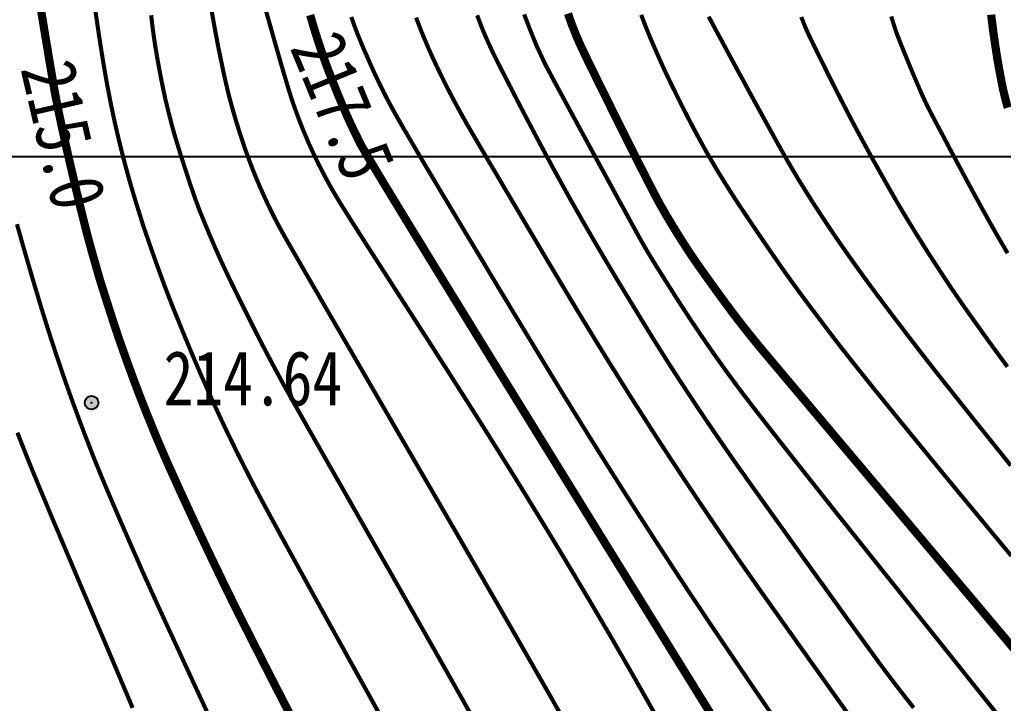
# Model space of a CAD drawing. Extents: x 36524600 to 36525730, y 2746759 to 2747713.
# Drawn here: x 36525026.23 to 36525044.22, y 2747461.47 to 2747473.98 of the extents above; entities that cross this region are included whole.
import ezdxf
from ezdxf.enums import TextEntityAlignment as Align

# ---------------------------------------------------------------- set-up
doc = ezdxf.new("R2010")
doc.units = 0
doc.header["$LTSCALE"] = 1000
doc.header["$MEASUREMENT"] = 0
for name, color, linetype in [('DGX', 251, 'Continuous'), ('GCD', 252, 'Continuous'), ('PP-DX-PT', 251, 'Continuous')]:
    doc.layers.add(name, color=color, linetype=linetype)
doc.styles.add('正等线体', font='宋体.shx', dxfattribs={"bigfont": '@@gbcbig.shx'})

# ---------------------------------------------------------------- blocks, each defined once
blk = doc.blocks.new('gc200')
h = blk.add_hatch(color=256)
edge = h.paths.add_edge_path()
edge.add_arc((0, 0), 0.25, 0, 360)
blk.add_circle((0, 0), 0.25)
blk = doc.blocks.new('dxt')
at = {"color": 253, "elevation": 205.975}
blk.add_lwpolyline([(36524871.752, 2747471.477), (36525147.251, 2747471.477), (36525147.251, 2747245.683), (36524871.752, 2747245.683)], close=True, dxfattribs=at)
at = {"layer": 'DGX', "color": 253, "linetype": 'Continuous', "flags": 128}
for points, const_width in [([(36525028.301, 2747461.384), (36525028.155, 2747461.729), (36525027.997, 2747462.104), (36525027.826, 2747462.508), (36525027.642, 2747462.942), (36525027.445, 2747463.405), (36525027.252, 2747463.861), (36525027.077, 2747464.275), (36525026.92, 2747464.645), (36525026.782, 2747464.973), (36525026.663, 2747465.258), (36525026.563, 2747465.499), (36525026.481, 2747465.698), (36525026.418, 2747465.854), (36525026.365, 2747465.984), (36525026.317, 2747466.106), (36525026.272, 2747466.22), (36525026.231, 2747466.325), (36525026.193, 2747466.422)], 0.075), ([(36525030.05, 2747460.471), (36525029.281, 2747462.132), (36525028.758, 2747463.268), (36525028.482, 2747463.879), (36525028.336, 2747464.214), (36525028.202, 2747464.519), (36525028.082, 2747464.795), (36525027.976, 2747465.042), (36525027.882, 2747465.261), (36525027.801, 2747465.451), (36525027.734, 2747465.611), (36525027.68, 2747465.743), (36525027.632, 2747465.861), (36525027.585, 2747465.978), (36525027.539, 2747466.096), (36525027.493, 2747466.214), (36525027.447, 2747466.333), (36525027.402, 2747466.451), (36525027.357, 2747466.569), (36525027.313, 2747466.688), (36525027.269, 2747466.807), (36525027.225, 2747466.926), (36525027.182, 2747467.045), (36525027.139, 2747467.165), (36525027.097, 2747467.284), (36525027.055, 2747467.404), (36525027.014, 2747467.523), (36525026.973, 2747467.643), (36525026.933, 2747467.763), (36525026.892, 2747467.884), (36525026.853, 2747468.004), (36525026.814, 2747468.124), (36525026.775, 2747468.245), (36525026.736, 2747468.366), (36525026.699, 2747468.487), (36525026.661, 2747468.608), (36525026.623, 2747468.732), (36525026.584, 2747468.863), (36525026.543, 2747469), (36525026.5, 2747469.143), (36525026.456, 2747469.292), (36525026.411, 2747469.448), (36525026.364, 2747469.61), (36525026.315, 2747469.778), (36525026.268, 2747469.943), (36525026.225, 2747470.096), (36525026.185, 2747470.237)], 0.075), ([(36525031.518, 2747460.601), (36525031.037, 2747461.54), (36525030.663, 2747462.27), (36525030.398, 2747462.792), (36525030.24, 2747463.106), (36525030.136, 2747463.315), (36525030.033, 2747463.525), (36525029.93, 2747463.735), (36525029.829, 2747463.946), (36525029.728, 2747464.157), (36525029.627, 2747464.368), (36525029.528, 2747464.579), (36525029.429, 2747464.791), (36525029.333, 2747464.997), (36525029.245, 2747465.189), (36525029.162, 2747465.369), (36525029.087, 2747465.535), (36525029.018, 2747465.688), (36525028.955, 2747465.828), (36525028.899, 2747465.955), (36525028.85, 2747466.069), (36525028.804, 2747466.176), (36525028.758, 2747466.284), (36525028.713, 2747466.391), (36525028.669, 2747466.499), (36525028.625, 2747466.608), (36525028.581, 2747466.716), (36525028.538, 2747466.824), (36525028.495, 2747466.933), (36525028.452, 2747467.042), (36525028.41, 2747467.151), (36525028.369, 2747467.26), (36525028.328, 2747467.369), (36525028.287, 2747467.479), (36525028.247, 2747467.588), (36525028.207, 2747467.698), (36525028.168, 2747467.808), (36525028.129, 2747467.918), (36525028.09, 2747468.028), (36525028.052, 2747468.139), (36525028.015, 2747468.249), (36525027.978, 2747468.36), (36525027.941, 2747468.471), (36525027.905, 2747468.582), (36525027.869, 2747468.693), (36525027.836, 2747468.799), (36525027.806, 2747468.892), (36525027.78, 2747468.973), (36525027.758, 2747469.042), (36525027.74, 2747469.099), (36525027.726, 2747469.145), (36525027.715, 2747469.178), (36525027.709, 2747469.199), (36525027.702, 2747469.22), (36525027.692, 2747469.255), (36525027.678, 2747469.303), (36525027.661, 2747469.364), (36525027.64, 2747469.438), (36525027.615, 2747469.525), (36525027.586, 2747469.626), (36525027.554, 2747469.739), (36525027.519, 2747469.867), (36525027.48, 2747470.01), (36525027.439, 2747470.168), (36525027.396, 2747470.342), (36525027.349, 2747470.531), (36525027.3, 2747470.735), (36525027.247, 2747470.955), (36525027.193, 2747471.19), (36525027.138, 2747471.426), (36525027.088, 2747471.646), (36525027.043, 2747471.851), (36525027.001, 2747472.041), (36525026.964, 2747472.217), (36525026.931, 2747472.377), (36525026.903, 2747472.522), (36525026.878, 2747472.652), (36525026.853, 2747472.793), (36525026.823, 2747472.97), (36525026.786, 2747473.184), (36525026.745, 2747473.434), (36525026.697, 2747473.72), (36525026.644, 2747474.043), (36525026.586, 2747474.402)], 0.15), ([(36525032.916, 2747461.087), (36525032.614, 2747461.635), (36525032.286, 2747462.226), (36525031.962, 2747462.812), (36525031.669, 2747463.342), (36525031.408, 2747463.816), (36525031.178, 2747464.235), (36525030.979, 2747464.598), (36525030.813, 2747464.904), (36525030.677, 2747465.156), (36525030.573, 2747465.351), (36525030.485, 2747465.519), (36525030.399, 2747465.687), (36525030.313, 2747465.856), (36525030.228, 2747466.025), (36525030.145, 2747466.195), (36525030.062, 2747466.365), (36525029.98, 2747466.536), (36525029.9, 2747466.707), (36525029.82, 2747466.879), (36525029.741, 2747467.051), (36525029.664, 2747467.224), (36525029.587, 2747467.397), (36525029.511, 2747467.57), (36525029.437, 2747467.744), (36525029.363, 2747467.919), (36525029.291, 2747468.093), (36525029.221, 2747468.263), (36525029.156, 2747468.422), (36525029.096, 2747468.57), (36525029.041, 2747468.707), (36525028.991, 2747468.834), (36525028.946, 2747468.95), (36525028.906, 2747469.054), (36525028.87, 2747469.149), (36525028.838, 2747469.237), (36525028.805, 2747469.326), (36525028.773, 2747469.415), (36525028.741, 2747469.504), (36525028.709, 2747469.593), (36525028.677, 2747469.683), (36525028.646, 2747469.772), (36525028.615, 2747469.861), (36525028.586, 2747469.945), (36525028.561, 2747470.018), (36525028.539, 2747470.08), (36525028.522, 2747470.13), (36525028.508, 2747470.169), (36525028.499, 2747470.197), (36525028.493, 2747470.214), (36525028.491, 2747470.22), (36525028.489, 2747470.226), (36525028.484, 2747470.243), (36525028.475, 2747470.272), (36525028.463, 2747470.311), (36525028.447, 2747470.362), (36525028.427, 2747470.424), (36525028.405, 2747470.498), (36525028.378, 2747470.583), (36525028.35, 2747470.673), (36525028.323, 2747470.764), (36525028.296, 2747470.854), (36525028.269, 2747470.945), (36525028.243, 2747471.036), (36525028.218, 2747471.127), (36525028.193, 2747471.219), (36525028.168, 2747471.31), (36525028.144, 2747471.401), (36525028.12, 2747471.493), (36525028.097, 2747471.585), (36525028.074, 2747471.677), (36525028.051, 2747471.769), (36525028.03, 2747471.861), (36525028.008, 2747471.953), (36525027.987, 2747472.045), (36525027.966, 2747472.137), (36525027.946, 2747472.23), (36525027.927, 2747472.322), (36525027.907, 2747472.415), (36525027.889, 2747472.508), (36525027.871, 2747472.601), (36525027.853, 2747472.694), (36525027.835, 2747472.787), (36525027.818, 2747472.882), (36525027.801, 2747472.981), (36525027.783, 2747473.084), (36525027.765, 2747473.19), (36525027.747, 2747473.301), (36525027.729, 2747473.415), (36525027.71, 2747473.533), (36525027.691, 2747473.656), (36525027.673, 2747473.779), (36525027.655, 2747473.899), (36525027.638, 2747474.017), (36525027.621, 2747474.132)], 0.075), ([(36525028.639, 2747474.061), (36525028.654, 2747473.937), (36525028.669, 2747473.813), (36525028.686, 2747473.689), (36525028.704, 2747473.566), (36525028.723, 2747473.442), (36525028.744, 2747473.319), (36525028.766, 2747473.196), (36525028.788, 2747473.077), (36525028.809, 2747472.965), (36525028.829, 2747472.861), (36525028.849, 2747472.764), (36525028.867, 2747472.675), (36525028.885, 2747472.593), (36525028.901, 2747472.518), (36525028.917, 2747472.452), (36525028.932, 2747472.389), (36525028.947, 2747472.326), (36525028.963, 2747472.265), (36525028.978, 2747472.204), (36525028.994, 2747472.144), (36525029.009, 2747472.084), (36525029.025, 2747472.025), (36525029.041, 2747471.967), (36525029.058, 2747471.905), (36525029.078, 2747471.836), (36525029.101, 2747471.761), (36525029.126, 2747471.678), (36525029.154, 2747471.588), (36525029.184, 2747471.491), (36525029.217, 2747471.387), (36525029.253, 2747471.276), (36525029.289, 2747471.165), (36525029.323, 2747471.062), (36525029.355, 2747470.965), (36525029.385, 2747470.876), (36525029.413, 2747470.794), (36525029.439, 2747470.72), (36525029.463, 2747470.653), (36525029.486, 2747470.593), (36525029.508, 2747470.533), (36525029.534, 2747470.466), (36525029.564, 2747470.393), (36525029.596, 2747470.313), (36525029.632, 2747470.226), (36525029.671, 2747470.132), (36525029.713, 2747470.031), (36525029.759, 2747469.924), (36525029.808, 2747469.81), (36525029.861, 2747469.69), (36525029.919, 2747469.563), (36525029.98, 2747469.431), (36525030.046, 2747469.291), (36525030.116, 2747469.146), (36525030.19, 2747468.994), (36525030.268, 2747468.836), (36525030.345, 2747468.68), (36525030.417, 2747468.536), (36525030.484, 2747468.403), (36525030.545, 2747468.281), (36525030.601, 2747468.171), (36525030.652, 2747468.071), (36525030.697, 2747467.984), (36525030.737, 2747467.907), (36525030.774, 2747467.836), (36525030.812, 2747467.765), (36525030.849, 2747467.694), (36525030.887, 2747467.624), (36525030.925, 2747467.553), (36525030.963, 2747467.483), (36525031.001, 2747467.412), (36525031.039, 2747467.342), (36525031.095, 2747467.24), (36525031.187, 2747467.077), (36525031.314, 2747466.852), (36525031.476, 2747466.565), (36525031.674, 2747466.216), (36525031.908, 2747465.805), (36525032.177, 2747465.333), (36525032.482, 2747464.798), (36525032.795, 2747464.248), (36525033.091, 2747463.729), (36525033.368, 2747463.24), (36525033.628, 2747462.783), (36525033.87, 2747462.356), (36525034.094, 2747461.961), (36525034.3, 2747461.596), (36525034.488, 2747461.262)], 0.075), ([(36525029.746, 2747474.139), (36525029.781, 2747473.941), (36525029.814, 2747473.758), (36525029.846, 2747473.591), (36525029.875, 2747473.439), (36525029.903, 2747473.303), (36525029.929, 2747473.179), (36525029.953, 2747473.062), (36525029.977, 2747472.954), (36525029.999, 2747472.854), (36525030.02, 2747472.763), (36525030.04, 2747472.679), (36525030.059, 2747472.603), (36525030.076, 2747472.536), (36525030.093, 2747472.473), (36525030.111, 2747472.409), (36525030.128, 2747472.346), (36525030.146, 2747472.283), (36525030.164, 2747472.22), (36525030.183, 2747472.157), (36525030.202, 2747472.095), (36525030.221, 2747472.032), (36525030.24, 2747471.969), (36525030.26, 2747471.907), (36525030.28, 2747471.844), (36525030.301, 2747471.782), (36525030.321, 2747471.72), (36525030.343, 2747471.658), (36525030.364, 2747471.596), (36525030.386, 2747471.535), (36525030.408, 2747471.473), (36525030.431, 2747471.412), (36525030.454, 2747471.351), (36525030.477, 2747471.29), (36525030.501, 2747471.229), (36525030.525, 2747471.168), (36525030.55, 2747471.107), (36525030.575, 2747471.047), (36525030.601, 2747470.987), (36525030.626, 2747470.926), (36525030.653, 2747470.867), (36525030.679, 2747470.807), (36525030.706, 2747470.747), (36525030.734, 2747470.688), (36525030.761, 2747470.629), (36525030.79, 2747470.57), (36525030.818, 2747470.511), (36525030.847, 2747470.452), (36525030.876, 2747470.394), (36525030.906, 2747470.335), (36525030.936, 2747470.277), (36525030.967, 2747470.219), (36525030.998, 2747470.162), (36525031.029, 2747470.104), (36525031.091, 2747469.993), (36525031.216, 2747469.776), (36525031.402, 2747469.452), (36525031.651, 2747469.022), (36525031.962, 2747468.485), (36525032.335, 2747467.841), (36525032.769, 2747467.091), (36525033.266, 2747466.234), (36525033.773, 2747465.36), (36525034.239, 2747464.556), (36525034.662, 2747463.823), (36525035.044, 2747463.161), (36525035.384, 2747462.569), (36525035.682, 2747462.049), (36525035.939, 2747461.599), (36525036.154, 2747461.22)], 0.075), ([(36525030.712, 2747474.24), (36525030.802, 2747473.921), (36525030.883, 2747473.633), (36525030.956, 2747473.378), (36525031.02, 2747473.154), (36525031.076, 2747472.963), (36525031.124, 2747472.803), (36525031.162, 2747472.675), (36525031.193, 2747472.579), (36525031.219, 2747472.499), (36525031.246, 2747472.42), (36525031.274, 2747472.34), (36525031.303, 2747472.261), (36525031.332, 2747472.182), (36525031.362, 2747472.104), (36525031.393, 2747472.026), (36525031.424, 2747471.948), (36525031.457, 2747471.87), (36525031.49, 2747471.792), (36525031.523, 2747471.715), (36525031.558, 2747471.639), (36525031.593, 2747471.562), (36525031.628, 2747471.486), (36525031.665, 2747471.41), (36525031.702, 2747471.335), (36525031.74, 2747471.26), (36525031.778, 2747471.185), (36525031.818, 2747471.11), (36525031.858, 2747471.036), (36525031.898, 2747470.963), (36525031.939, 2747470.889), (36525031.981, 2747470.817), (36525032.024, 2747470.744), (36525032.078, 2747470.654), (36525032.156, 2747470.529), (36525032.256, 2747470.369), (36525032.38, 2747470.174), (36525032.526, 2747469.944), (36525032.696, 2747469.679), (36525032.889, 2747469.379), (36525033.104, 2747469.044), (36525033.327, 2747468.698), (36525033.541, 2747468.365), (36525033.747, 2747468.045), (36525033.943, 2747467.738), (36525034.131, 2747467.444), (36525034.31, 2747467.163), (36525034.48, 2747466.895), (36525034.642, 2747466.639), (36525034.799, 2747466.39), (36525034.955, 2747466.141), (36525035.111, 2747465.891), (36525035.266, 2747465.641), (36525035.421, 2747465.391), (36525035.575, 2747465.14), (36525035.729, 2747464.889), (36525035.882, 2747464.638), (36525036.035, 2747464.386), (36525036.187, 2747464.134), (36525036.338, 2747463.882), (36525036.489, 2747463.629), (36525036.639, 2747463.376), (36525036.789, 2747463.122), (36525036.938, 2747462.869), (36525037.087, 2747462.615), (36525037.252, 2747462.328), (36525037.452, 2747461.979), (36525037.687, 2747461.565), (36525037.956, 2747461.088)], 0.075), ([(36525031.548, 2747474.064), (36525031.575, 2747473.97), (36525031.6, 2747473.884), (36525031.624, 2747473.805), (36525031.646, 2747473.732), (36525031.667, 2747473.667), (36525031.685, 2747473.609), (36525031.703, 2747473.554), (36525031.721, 2747473.5), (36525031.74, 2747473.445), (36525031.758, 2747473.391), (36525031.777, 2747473.337), (36525031.796, 2747473.283), (36525031.815, 2747473.228), (36525031.835, 2747473.174), (36525031.856, 2747473.117), (36525031.879, 2747473.053), (36525031.907, 2747472.983), (36525031.937, 2747472.906), (36525031.97, 2747472.823), (36525032.006, 2747472.733), (36525032.045, 2747472.636), (36525032.087, 2747472.533), (36525032.131, 2747472.428), (36525032.177, 2747472.322), (36525032.223, 2747472.217), (36525032.27, 2747472.113), (36525032.319, 2747472.009), (36525032.368, 2747471.905), (36525032.419, 2747471.802), (36525032.47, 2747471.7), (36525032.607, 2747471.462), (36525032.912, 2747470.954), (36525033.386, 2747470.175), (36525034.029, 2747469.125), (36525034.84, 2747467.805), (36525035.821, 2747466.214), (36525036.97, 2747464.352), (36525038.288, 2747462.22), (36525039.619, 2747460.067)], 0.15), ([(36525032.3, 2747474.031), (36525032.319, 2747473.975), (36525032.339, 2747473.918), (36525032.359, 2747473.861), (36525032.381, 2747473.801), (36525032.407, 2747473.735), (36525032.436, 2747473.662), (36525032.469, 2747473.582), (36525032.505, 2747473.495), (36525032.545, 2747473.402), (36525032.589, 2747473.302), (36525032.636, 2747473.195), (36525032.685, 2747473.085), (36525032.735, 2747472.976), (36525032.787, 2747472.867), (36525032.84, 2747472.759), (36525032.893, 2747472.651), (36525032.948, 2747472.544), (36525033.004, 2747472.438), (36525033.061, 2747472.332), (36525033.133, 2747472.204), (36525033.232, 2747472.031), (36525033.359, 2747471.813), (36525033.513, 2747471.55), (36525033.695, 2747471.242), (36525033.905, 2747470.89), (36525034.142, 2747470.493), (36525034.407, 2747470.05), (36525034.677, 2747469.601), (36525034.929, 2747469.18), (36525035.164, 2747468.79), (36525035.381, 2747468.429), (36525035.581, 2747468.099), (36525035.764, 2747467.797), (36525035.929, 2747467.526), (36525036.076, 2747467.284), (36525036.215, 2747467.057), (36525036.354, 2747466.831), (36525036.494, 2747466.605), (36525036.634, 2747466.379), (36525036.775, 2747466.153), (36525036.916, 2747465.928), (36525037.058, 2747465.703), (36525037.2, 2747465.478), (36525037.342, 2747465.254), (36525037.485, 2747465.03), (36525037.629, 2747464.806), (36525037.773, 2747464.582), (36525037.917, 2747464.359), (36525038.062, 2747464.136), (36525038.207, 2747463.913), (36525038.353, 2747463.691), (36525038.508, 2747463.455), (36525038.683, 2747463.192), (36525038.877, 2747462.902), (36525039.091, 2747462.585), (36525039.324, 2747462.241), (36525039.575, 2747461.87), (36525039.847, 2747461.471), (36525040.137, 2747461.046)], 0.075), ([(36525033.485, 2747474.019), (36525033.502, 2747473.973), (36525033.519, 2747473.927), (36525033.537, 2747473.881), (36525033.554, 2747473.835), (36525033.572, 2747473.789), (36525033.591, 2747473.743), (36525033.609, 2747473.698), (36525033.628, 2747473.652), (36525033.647, 2747473.607), (36525033.666, 2747473.561), (36525033.685, 2747473.516), (36525033.705, 2747473.471), (36525033.724, 2747473.426), (36525033.744, 2747473.381), (36525033.765, 2747473.336), (36525033.785, 2747473.291), (36525033.806, 2747473.246), (36525033.827, 2747473.201), (36525033.848, 2747473.157), (36525033.869, 2747473.112), (36525033.89, 2747473.067), (36525033.912, 2747473.023), (36525033.933, 2747472.978), (36525033.955, 2747472.934), (36525033.977, 2747472.89), (36525033.999, 2747472.846), (36525034.021, 2747472.801), (36525034.044, 2747472.757), (36525034.066, 2747472.713), (36525034.089, 2747472.67), (36525034.111, 2747472.626), (36525034.134, 2747472.582), (36525034.157, 2747472.538), (36525034.18, 2747472.495), (36525034.204, 2747472.451), (36525034.227, 2747472.408), (36525034.25, 2747472.364), (36525034.274, 2747472.321), (36525034.298, 2747472.278), (36525034.322, 2747472.234), (36525034.346, 2747472.191), (36525034.37, 2747472.148), (36525034.394, 2747472.105), (36525034.418, 2747472.062), (36525034.443, 2747472.019), (36525034.478, 2747471.959), (36525034.533, 2747471.865), (36525034.608, 2747471.737), (36525034.704, 2747471.574), (36525034.82, 2747471.376), (36525034.957, 2747471.145), (36525035.113, 2747470.879), (36525035.291, 2747470.578), (36525035.474, 2747470.268), (36525035.649, 2747469.973), (36525035.815, 2747469.692), (36525035.973, 2747469.426), (36525036.123, 2747469.175), (36525036.265, 2747468.938), (36525036.398, 2747468.716), (36525036.523, 2747468.509), (36525036.645, 2747468.31), (36525036.766, 2747468.11), (36525036.889, 2747467.911), (36525037.011, 2747467.713), (36525037.135, 2747467.515), (36525037.259, 2747467.317), (36525037.383, 2747467.119), (36525037.508, 2747466.922), (36525037.634, 2747466.725), (36525037.76, 2747466.528), (36525037.886, 2747466.332), (36525038.014, 2747466.136), (36525038.141, 2747465.941), (36525038.27, 2747465.746), (36525038.398, 2747465.551), (36525038.528, 2747465.356), (36525038.658, 2747465.162), (36525038.788, 2747464.969), (36525038.919, 2747464.775), (36525039.051, 2747464.582), (36525039.183, 2747464.39), (36525039.315, 2747464.197), (36525039.448, 2747464.005), (36525039.582, 2747463.814), (36525039.736, 2747463.594), (36525039.932, 2747463.316), (36525040.17, 2747462.981), (36525040.448, 2747462.589), (36525040.768, 2747462.139), (36525041.129, 2747461.632), (36525041.532, 2747461.068)], 0.075), ([(36525034.601, 2747474.061), (36525034.63, 2747473.983), (36525034.657, 2747473.911), (36525034.683, 2747473.846), (36525034.706, 2747473.787), (36525034.728, 2747473.735), (36525034.749, 2747473.686), (36525034.771, 2747473.637), (36525034.792, 2747473.588), (36525034.814, 2747473.539), (36525034.837, 2747473.491), (36525034.859, 2747473.442), (36525034.882, 2747473.394), (36525034.905, 2747473.346), (36525034.934, 2747473.288), (36525034.972, 2747473.21), (36525035.022, 2747473.113), (36525035.082, 2747472.995), (36525035.152, 2747472.858), (36525035.233, 2747472.701), (36525035.324, 2747472.524), (36525035.426, 2747472.328), (36525035.533, 2747472.122), (36525035.641, 2747471.917), (36525035.749, 2747471.713), (36525035.857, 2747471.511), (36525035.966, 2747471.309), (36525036.075, 2747471.109), (36525036.185, 2747470.91), (36525036.295, 2747470.711), (36525036.408, 2747470.511), (36525036.525, 2747470.305), (36525036.647, 2747470.094), (36525036.773, 2747469.877), (36525036.904, 2747469.654), (36525037.039, 2747469.426), (36525037.179, 2747469.192), (36525037.324, 2747468.953), (36525037.466, 2747468.72), (36525037.599, 2747468.502), (36525037.722, 2747468.301), (36525037.836, 2747468.117), (36525037.941, 2747467.949), (36525038.036, 2747467.797), (36525038.122, 2747467.661), (36525038.199, 2747467.542), (36525038.27, 2747467.432), (36525038.343, 2747467.321), (36525038.415, 2747467.211), (36525038.488, 2747467.1), (36525038.561, 2747466.99), (36525038.634, 2747466.88), (36525038.707, 2747466.771), (36525038.781, 2747466.661), (36525038.855, 2747466.552), (36525038.929, 2747466.443), (36525039.004, 2747466.334), (36525039.079, 2747466.225), (36525039.154, 2747466.116), (36525039.229, 2747466.008), (36525039.305, 2747465.899), (36525039.38, 2747465.791), (36525039.468, 2747465.668), (36525039.578, 2747465.512), (36525039.711, 2747465.326), (36525039.867, 2747465.108), (36525040.046, 2747464.858), (36525040.247, 2747464.577), (36525040.471, 2747464.264), (36525040.718, 2747463.92), (36525040.964, 2747463.579), (36525041.184, 2747463.273), (36525041.377, 2747463.004), (36525041.545, 2747462.772), (36525041.687, 2747462.576), (36525041.803, 2747462.416), (36525041.892, 2747462.292), (36525041.956, 2747462.204), (36525042.008, 2747462.135), (36525042.059, 2747462.066), (36525042.111, 2747461.998), (36525042.162, 2747461.929), (36525042.214, 2747461.861), (36525042.267, 2747461.792), (36525042.319, 2747461.724), (36525042.372, 2747461.656), (36525042.425, 2747461.588), (36525042.478, 2747461.521), (36525042.531, 2747461.453), (36525042.584, 2747461.386)], 0.075), ([(36525035.461, 2747474.078), (36525035.487, 2747474.009), (36525035.515, 2747473.936), (36525035.543, 2747473.862), (36525035.57, 2747473.794), (36525035.595, 2747473.73), (36525035.619, 2747473.671), (36525035.641, 2747473.617), (36525035.661, 2747473.568), (36525035.68, 2747473.523), (36525035.697, 2747473.484), (36525035.714, 2747473.447), (36525035.731, 2747473.41), (36525035.748, 2747473.373), (36525035.765, 2747473.336), (36525035.782, 2747473.299), (36525035.799, 2747473.262), (36525035.817, 2747473.225), (36525035.834, 2747473.189), (36525035.863, 2747473.132), (36525035.915, 2747473.034), (36525035.989, 2747472.895), (36525036.086, 2747472.715), (36525036.205, 2747472.494), (36525036.347, 2747472.232), (36525036.511, 2747471.929), (36525036.698, 2747471.586), (36525036.886, 2747471.24), (36525037.054, 2747470.932), (36525037.202, 2747470.661), (36525037.33, 2747470.427), (36525037.438, 2747470.23), (36525037.525, 2747470.071), (36525037.593, 2747469.949), (36525037.64, 2747469.865), (36525037.683, 2747469.791), (36525037.736, 2747469.701), (36525037.8, 2747469.596), (36525037.874, 2747469.475), (36525037.96, 2747469.339), (36525038.055, 2747469.187), (36525038.162, 2747469.019), (36525038.279, 2747468.835), (36525038.402, 2747468.645), (36525038.527, 2747468.455), (36525038.654, 2747468.266), (36525038.782, 2747468.078), (36525038.911, 2747467.892), (36525039.042, 2747467.706), (36525039.175, 2747467.521), (36525039.309, 2747467.338), (36525039.472, 2747467.12), (36525039.692, 2747466.833), (36525039.969, 2747466.477), (36525040.303, 2747466.051), (36525040.694, 2747465.556), (36525041.141, 2747464.991), (36525041.646, 2747464.358), (36525042.207, 2747463.655), (36525042.776, 2747462.942), (36525043.305, 2747462.28), (36525043.792, 2747461.669), (36525044.24, 2747461.108)], 0.075), ([(36525036.262, 2747474.092), (36525036.282, 2747474.033), (36525036.303, 2747473.974), (36525036.324, 2747473.915), (36525036.346, 2747473.857), (36525036.369, 2747473.799), (36525036.392, 2747473.741), (36525036.415, 2747473.683), (36525036.44, 2747473.626), (36525036.465, 2747473.568), (36525036.498, 2747473.495), (36525036.548, 2747473.39), (36525036.613, 2747473.254), (36525036.695, 2747473.085), (36525036.794, 2747472.885), (36525036.908, 2747472.653), (36525037.039, 2747472.389), (36525037.186, 2747472.093), (36525037.333, 2747471.798), (36525037.465, 2747471.534), (36525037.582, 2747471.301), (36525037.684, 2747471.101), (36525037.77, 2747470.932), (36525037.841, 2747470.795), (36525037.896, 2747470.69), (36525037.936, 2747470.616), (36525037.969, 2747470.558), (36525038.002, 2747470.501), (36525038.035, 2747470.443), (36525038.068, 2747470.386), (36525038.102, 2747470.329), (36525038.136, 2747470.272), (36525038.17, 2747470.215), (36525038.205, 2747470.159), (36525038.239, 2747470.102), (36525038.274, 2747470.046), (36525038.309, 2747469.99), (36525038.345, 2747469.934), (36525038.381, 2747469.878), (36525038.417, 2747469.822), (36525038.453, 2747469.767), (36525038.489, 2747469.711), (36525038.528, 2747469.653), (36525038.573, 2747469.588), (36525038.622, 2747469.516), (36525038.677, 2747469.438), (36525038.737, 2747469.353), (36525038.802, 2747469.262), (36525038.872, 2747469.165), (36525038.947, 2747469.06), (36525039.022, 2747468.956), (36525039.093, 2747468.859), (36525039.16, 2747468.769), (36525039.221, 2747468.686), (36525039.278, 2747468.609), (36525039.331, 2747468.54), (36525039.379, 2747468.477), (36525039.422, 2747468.421), (36525039.463, 2747468.369), (36525039.504, 2747468.317), (36525039.545, 2747468.265), (36525039.587, 2747468.213), (36525039.628, 2747468.162), (36525039.67, 2747468.11), (36525039.712, 2747468.059), (36525039.754, 2747468.007), (36525039.832, 2747467.913), (36525039.983, 2747467.733), (36525040.206, 2747467.468), (36525040.502, 2747467.117), (36525040.869, 2747466.68), (36525041.31, 2747466.157), (36525041.822, 2747465.548), (36525042.407, 2747464.854), (36525043.008, 2747464.14), (36525043.57, 2747463.473), (36525044.091, 2747462.853), (36525044.573, 2747462.28)], 0.15), ([(36525044.371, 2747464.165), (36525044.061, 2747464.538), (36525043.739, 2747464.927), (36525043.403, 2747465.333), (36525043.055, 2747465.756), (36525042.715, 2747466.171), (36525042.402, 2747466.554), (36525042.118, 2747466.904), (36525041.861, 2747467.221), (36525041.633, 2747467.506), (36525041.433, 2747467.758), (36525041.26, 2747467.978), (36525041.116, 2747468.165), (36525040.99, 2747468.331), (36525040.873, 2747468.486), (36525040.764, 2747468.63), (36525040.663, 2747468.765), (36525040.571, 2747468.888), (36525040.487, 2747469.002), (36525040.412, 2747469.105), (36525040.345, 2747469.197), (36525040.279, 2747469.29), (36525040.205, 2747469.394), (36525040.125, 2747469.509), (36525040.037, 2747469.636), (36525039.942, 2747469.774), (36525039.839, 2747469.924), (36525039.73, 2747470.085), (36525039.614, 2747470.257), (36525039.497, 2747470.431), (36525039.386, 2747470.597), (36525039.283, 2747470.756), (36525039.186, 2747470.908), (36525039.096, 2747471.052), (36525039.012, 2747471.188), (36525038.935, 2747471.317), (36525038.864, 2747471.438), (36525038.797, 2747471.555), (36525038.731, 2747471.673), (36525038.666, 2747471.792), (36525038.602, 2747471.911), (36525038.538, 2747472.03), (36525038.476, 2747472.15), (36525038.414, 2747472.271), (36525038.353, 2747472.391), (36525038.294, 2747472.509), (36525038.24, 2747472.618), (36525038.19, 2747472.721), (36525038.143, 2747472.815), (36525038.101, 2747472.903), (36525038.063, 2747472.982), (36525038.029, 2747473.055), (36525037.999, 2747473.119), (36525037.972, 2747473.18), (36525037.944, 2747473.241), (36525037.917, 2747473.303), (36525037.89, 2747473.364), (36525037.863, 2747473.425), (36525037.836, 2747473.487), (36525037.809, 2747473.548), (36525037.783, 2747473.61), (36525037.757, 2747473.672), (36525037.731, 2747473.735), (36525037.705, 2747473.8), (36525037.679, 2747473.865), (36525037.653, 2747473.931), (36525037.627, 2747473.999), (36525037.601, 2747474.068)], 0.075), ([(36525038.835, 2747474.036), (36525038.921, 2747473.874), (36525039.029, 2747473.674), (36525039.157, 2747473.437), (36525039.306, 2747473.161), (36525039.476, 2747472.848), (36525039.649, 2747472.53), (36525039.806, 2747472.243), (36525039.947, 2747471.987), (36525040.072, 2747471.76), (36525040.181, 2747471.564), (36525040.275, 2747471.399), (36525040.353, 2747471.264), (36525040.415, 2747471.159), (36525040.469, 2747471.069), (36525040.524, 2747470.98), (36525040.579, 2747470.891), (36525040.634, 2747470.802), (36525040.69, 2747470.714), (36525040.746, 2747470.625), (36525040.803, 2747470.537), (36525040.86, 2747470.45), (36525040.917, 2747470.362), (36525040.975, 2747470.275), (36525041.033, 2747470.187), (36525041.091, 2747470.101), (36525041.15, 2747470.014), (36525041.209, 2747469.928), (36525041.269, 2747469.841), (36525041.329, 2747469.756), (36525041.389, 2747469.67), (36525041.449, 2747469.584), (36525041.51, 2747469.499), (36525041.571, 2747469.414), (36525041.632, 2747469.329), (36525041.694, 2747469.244), (36525041.756, 2747469.159), (36525041.818, 2747469.075), (36525041.884, 2747468.985), (36525041.958, 2747468.885), (36525042.041, 2747468.775), (36525042.131, 2747468.655), (36525042.23, 2747468.524), (36525042.337, 2747468.384), (36525042.452, 2747468.232), (36525042.576, 2747468.071), (36525042.715, 2747467.89), (36525042.878, 2747467.681), (36525043.065, 2747467.442), (36525043.277, 2747467.175), (36525043.511, 2747466.88), (36525043.77, 2747466.555), (36525044.053, 2747466.202), (36525044.36, 2747465.82)], 0.075), ([(36525044.299, 2747467.627), (36525044.166, 2747467.808), (36525044.04, 2747467.979), (36525043.923, 2747468.142), (36525043.813, 2747468.295), (36525043.711, 2747468.438), (36525043.616, 2747468.572), (36525043.528, 2747468.696), (36525043.449, 2747468.81), (36525043.376, 2747468.915), (36525043.311, 2747469.01), (36525043.253, 2747469.095), (36525043.2, 2747469.176), (36525043.146, 2747469.257), (36525043.093, 2747469.338), (36525043.04, 2747469.419), (36525042.987, 2747469.5), (36525042.934, 2747469.582), (36525042.881, 2747469.663), (36525042.829, 2747469.745), (36525042.777, 2747469.827), (36525042.726, 2747469.909), (36525042.674, 2747469.991), (36525042.623, 2747470.073), (36525042.572, 2747470.156), (36525042.521, 2747470.238), (36525042.47, 2747470.321), (36525042.42, 2747470.404), (36525042.367, 2747470.492), (36525042.309, 2747470.591), (36525042.245, 2747470.701), (36525042.175, 2747470.822), (36525042.1, 2747470.954), (36525042.02, 2747471.096), (36525041.934, 2747471.25), (36525041.842, 2747471.414), (36525041.748, 2747471.584), (36525041.654, 2747471.758), (36525041.559, 2747471.934), (36525041.464, 2747472.112), (36525041.37, 2747472.293), (36525041.275, 2747472.477), (36525041.18, 2747472.663), (36525041.084, 2747472.852), (36525040.994, 2747473.033), (36525040.913, 2747473.196), (36525040.841, 2747473.341), (36525040.779, 2747473.468), (36525040.726, 2747473.577), (36525040.682, 2747473.668), (36525040.648, 2747473.741), (36525040.623, 2747473.796), (36525040.603, 2747473.843), (36525040.583, 2747473.889), (36525040.565, 2747473.936), (36525040.546, 2747473.983), (36525040.529, 2747474.03)], 0.075), ([(36525044.301, 2747469.706), (36525044.235, 2747469.819), (36525044.169, 2747469.932), (36525044.103, 2747470.046), (36525044.038, 2747470.16), (36525043.974, 2747470.274), (36525043.91, 2747470.389), (36525043.846, 2747470.503), (36525043.782, 2747470.621), (36525043.714, 2747470.744), (36525043.645, 2747470.872), (36525043.573, 2747471.005), (36525043.498, 2747471.144), (36525043.421, 2747471.288), (36525043.341, 2747471.438), (36525043.258, 2747471.592), (36525043.179, 2747471.743), (36525043.107, 2747471.879), (36525043.042, 2747472.001), (36525042.985, 2747472.109), (36525042.936, 2747472.202), (36525042.895, 2747472.281), (36525042.861, 2747472.347), (36525042.835, 2747472.398), (36525042.811, 2747472.447), (36525042.782, 2747472.509), (36525042.749, 2747472.581), (36525042.711, 2747472.666), (36525042.67, 2747472.762), (36525042.624, 2747472.869), (36525042.573, 2747472.988), (36525042.519, 2747473.119), (36525042.465, 2747473.25), (36525042.416, 2747473.369), (36525042.372, 2747473.477), (36525042.333, 2747473.575), (36525042.3, 2747473.661), (36525042.272, 2747473.735), (36525042.249, 2747473.799), (36525042.232, 2747473.851), (36525042.217, 2747473.898), (36525042.202, 2747473.945), (36525042.188, 2747473.992), (36525042.174, 2747474.039)], 0.075), ([(36525044.304, 2747472.37), (36525044.294, 2747472.404), (36525044.285, 2747472.437), (36525044.276, 2747472.471), (36525044.267, 2747472.505), (36525044.259, 2747472.539), (36525044.25, 2747472.573), (36525044.242, 2747472.607), (36525044.233, 2747472.643), (36525044.224, 2747472.683), (36525044.214, 2747472.728), (36525044.204, 2747472.777), (36525044.193, 2747472.831), (36525044.182, 2747472.889), (36525044.17, 2747472.951), (36525044.158, 2747473.018), (36525044.145, 2747473.086), (36525044.133, 2747473.154), (36525044.121, 2747473.222), (36525044.11, 2747473.289), (36525044.099, 2747473.356), (36525044.089, 2747473.423), (36525044.079, 2747473.488), (36525044.069, 2747473.554), (36525044.06, 2747473.618), (36525044.051, 2747473.681), (36525044.042, 2747473.742), (36525044.034, 2747473.801), (36525044.027, 2747473.859), (36525044.02, 2747473.915), (36525044.013, 2747473.969), (36525044.006, 2747474.021), (36525044.001, 2747474.072)], 0.15)]:
    blk.add_lwpolyline(points, dxfattribs=dict(at, const_width=const_width))
at = {"layer": 'PP-DX-PT', "color": 253, "linetype": 'Continuous'}
blk.add_point((36525027.55, 2747466.97, 214.64), dxfattribs=at)
at = {"layer": 'PP-DX-PT', "color": 253}
blk.add_point((36525027.55, 2747466.97, 214.635), dxfattribs=at)
at = {"layer": 'GCD', "color": 253, "linetype": 'Continuous'}
ref = blk.add_blockref('gc200', (36525027.55, 2747466.97, 214.635), dxfattribs=dict(at, xscale=0.5, yscale=0.5, zscale=0.5))
ref.add_attrib('height', '214.64', dxfattribs={"linetype": 'Continuous', "height": 1, "style": '正等线体', "width": 0.8}).set_placement((36525028.867, 2747467.42, 214.635), align=Align.MIDDLE_LEFT)
at = {"layer": 'DGX', "color": 253, "linetype": 'Continuous', "style": '正等线体', "width": 0.8}
for s, rotation, p in [('217.5', 292.3849, (36525032.143, 2747472.398, 217.5)), ('215.0', 283.0627, (36525027.035, 2747471.87, 215))]:
    blk.add_text(s, height=1, rotation=rotation, dxfattribs=at).set_placement(p, align=Align.MIDDLE)

msp = doc.modelspace()

# ---------------------------------------------------------------- block references
msp.add_blockref('dxt', (0, 0))

doc.saveas('drawing.dxf')
